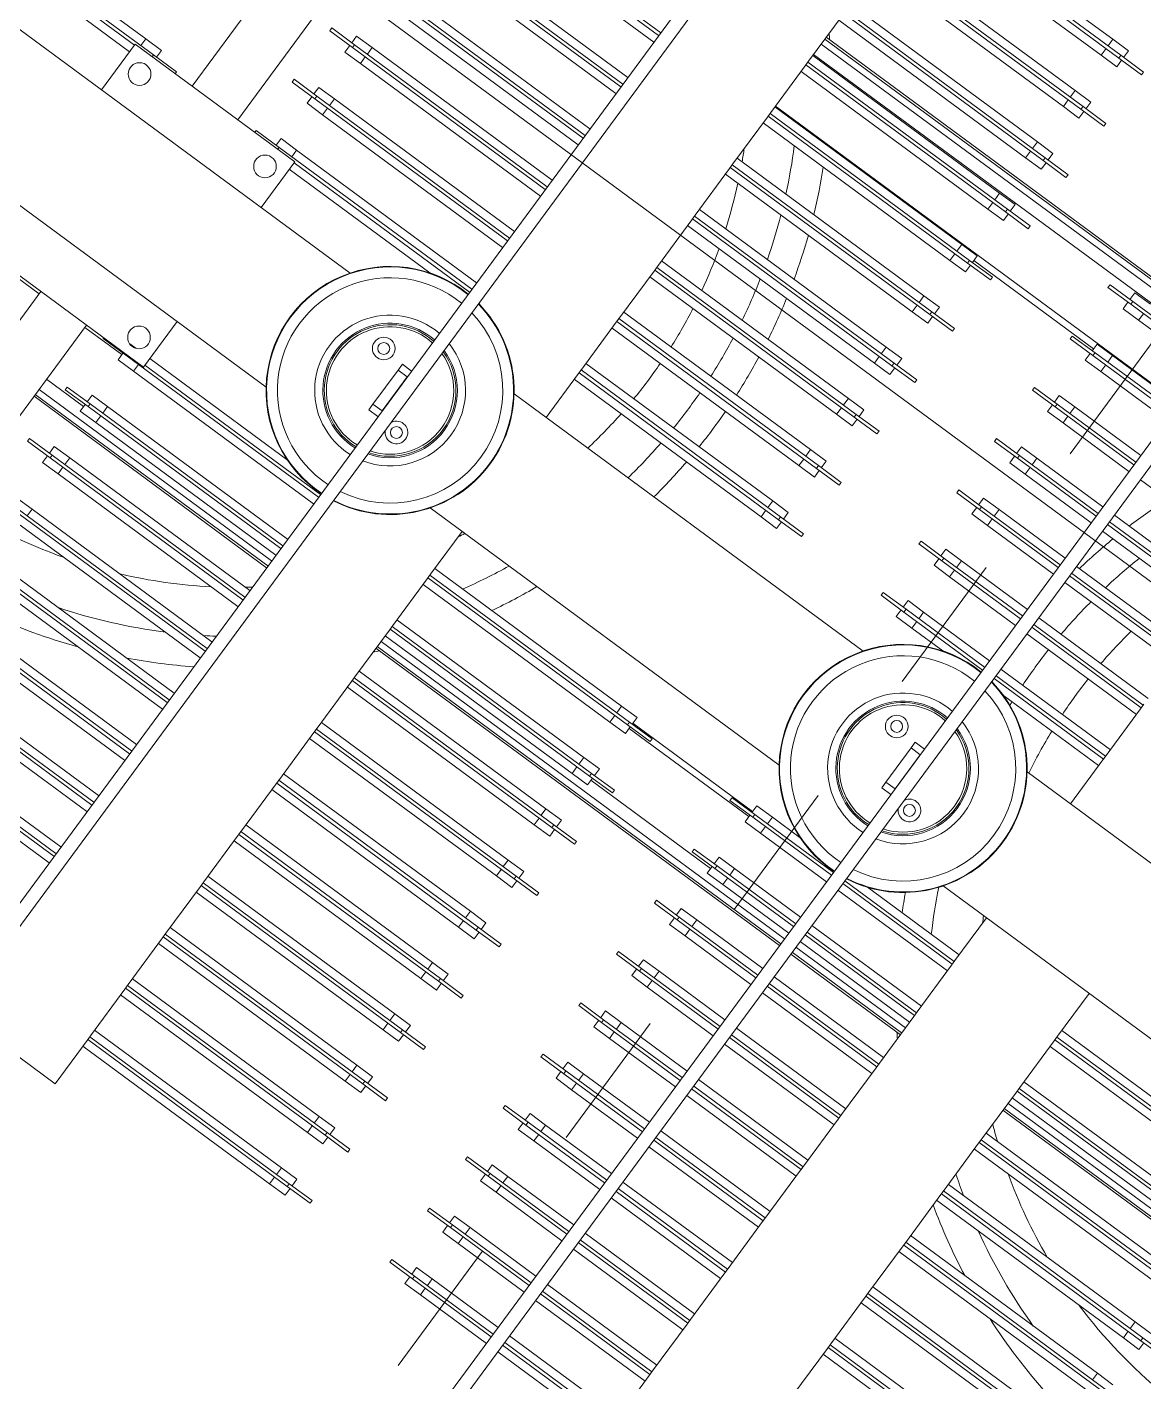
# Model space of a CAD drawing. Header units: metres. Extents: x 432095 to 435012, y 2470938 to 2473256.
# Drawn here: x 433752.741 to 433753.53, y 2471300.659 to 2471301.616 of the extents above; entities that cross this region are included whole.
import ezdxf

# ---------------------------------------------------------------- set-up
doc = ezdxf.new("R2010")
doc.units = ezdxf.units.M
doc.header["$MEASUREMENT"] = 0
doc.linetypes.add('MB D$0$DASHDOT', pattern=[1, 0.5, -0.25, 0, -0.25])
doc.linetypes.add('MB D$0$HIDDEN', pattern=[0.375, 0.25, -0.125])
doc.layers.add('cong trinh tram 110kv', color=7, linetype='Continuous', lineweight=5)
doc.layers.add('MB D$0$net dut du kien lam', color=8, linetype='MB D$0$HIDDEN', lineweight=20)

# ---------------------------------------------------------------- blocks, each defined once
blk = doc.blocks.new('MB D$0$MBA 63')
at = {"layer": 'MB D$0$net dut du kien lam', "color": 8, "linetype": 'MB D$0$DASHDOT', "ltscale": 0.5}
blk.add_line((106699.57, 30512.25), (98099.57, 30512.25), dxfattribs=at)
at = {"layer": 'MB D$0$net dut du kien lam', "color": 0, "linetype": 'ByBlock', "ltscale": 3}
blk.add_lwpolyline([(104138.6, 27512.25), (104138.6, 33512.25), (100638.6, 33512.25), (100638.6, 27512.25)], close=True, dxfattribs=at)
blk = doc.blocks.new('MB D$0$mba 1')
at = {"layer": 'cong trinh tram 110kv'}
for p, q in [((-18311.91, 7348.95), (-18311.91, 9508.95)), ((-18301.91, 9508.95), (-18301.91, 7348.95)), ((-17861.91, 7348.95), (-17861.91, 9508.95)), ((-17851.91, 9508.95), (-17851.91, 7348.95)), ((-18555.91, 9028.95), (-18555.91, 8218.95)), ((-18515.91, 9028.95), (-18515.91, 8218.95)), ((-18215.91, 8663.45), (-18301.91, 8663.45)), ((-18215.91, 8625.45), (-18215.91, 8663.45)), ((-18215.91, 8630.45), (-18052.07, 8630.45)), ((-18215.91, 8621.45), (-18215.91, 8625.45)), ((-18040.91, 8624.65), (-18215.91, 8624.65)), ((-18215.91, 8624.65), (-18215.91, 8622.25)), ((-18215.91, 8622.25), (-18040.91, 8622.25)), ((-18215.91, 8580.45), (-18215.91, 8621.45)), ((-18038.41, 8630.45), (-18052.07, 8630.45)), ((-18052.07, 8630.45), (-18052.07, 8624.65)), ((-18052.07, 8616.45), (-18052.07, 8622.25)), ((-18040.91, 8624.65), (-18020.91, 8624.65)), ((-18040.91, 8624.65), (-18040.91, 8622.25)), ((-18020.91, 8622.25), (-18040.91, 8622.25)), ((-18038.41, 8630.45), (-18038.41, 8624.65)), ((-18038.41, 8616.45), (-18038.41, 8622.25)), ((-18020.91, 8622.25), (-18020.91, 8624.65)), ((-17950.91, 8624.65), (-17930.91, 8624.65)), ((-17950.91, 8624.65), (-17950.91, 8622.25)), ((-17930.91, 8622.25), (-17950.91, 8622.25)), ((-17919.75, 8630.45), (-17933.41, 8630.45)), ((-17933.41, 8630.45), (-17933.41, 8624.65)), ((-17933.41, 8616.45), (-17933.41, 8622.25)), ((-17930.91, 8622.25), (-17930.91, 8624.65)), ((-17861.91, 8624.65), (-17930.91, 8624.65)), ((-17930.91, 8622.25), (-17861.91, 8622.25)), ((-17919.75, 8630.45), (-17861.91, 8630.45)), ((-17919.75, 8630.45), (-17919.75, 8624.65)), ((-17919.75, 8616.45), (-17919.75, 8622.25)), ((-17851.91, 8630.45), (-17755.91, 8630.45)), ((-17755.91, 8624.65), (-17851.91, 8624.65)), ((-17851.91, 8622.25), (-17755.91, 8622.25)), ((-17755.91, 8580.45), (-17755.91, 8621.45)), ((-18052.07, 8616.45), (-18215.91, 8616.45)), ((-18052.07, 8616.45), (-18038.41, 8616.45)), ((-17933.41, 8616.45), (-17919.75, 8616.45)), ((-17861.91, 8616.45), (-17919.75, 8616.45)), ((-17755.91, 8616.45), (-17851.91, 8616.45)), ((-18215.91, 8585.45), (-18052.07, 8585.45)), ((-18038.41, 8585.45), (-18052.07, 8585.45)), ((-18052.07, 8585.45), (-18052.07, 8579.65)), ((-18038.41, 8585.45), (-18038.41, 8579.65)), ((-17919.75, 8585.45), (-17933.41, 8585.45)), ((-17933.41, 8585.45), (-17933.41, 8579.65)), ((-17919.75, 8585.45), (-17861.91, 8585.45)), ((-17919.75, 8585.45), (-17919.75, 8579.65)), ((-17851.91, 8585.45), (-17755.91, 8585.45)), ((-18215.91, 8576.45), (-18215.91, 8580.45)), ((-18040.91, 8579.65), (-18215.91, 8579.65)), ((-18215.91, 8579.65), (-18215.91, 8577.25)), ((-18215.91, 8577.25), (-18040.91, 8577.25)), ((-18215.91, 8535.45), (-18215.91, 8576.45)), ((-18052.07, 8571.45), (-18052.07, 8577.25)), ((-18040.91, 8579.65), (-18020.91, 8579.65)), ((-18040.91, 8579.65), (-18040.91, 8577.25)), ((-18020.91, 8577.25), (-18040.91, 8577.25)), ((-18038.41, 8571.45), (-18038.41, 8577.25)), ((-18020.91, 8577.25), (-18020.91, 8579.65)), ((-17950.91, 8579.65), (-17930.91, 8579.65)), ((-17950.91, 8579.65), (-17950.91, 8577.25)), ((-17930.91, 8577.25), (-17950.91, 8577.25)), ((-17933.41, 8571.45), (-17933.41, 8577.25)), ((-17930.91, 8577.25), (-17930.91, 8579.65)), ((-17861.91, 8579.65), (-17930.91, 8579.65)), ((-17930.91, 8577.25), (-17861.91, 8577.25)), ((-17919.75, 8571.45), (-17919.75, 8577.25)), ((-17755.91, 8579.65), (-17851.91, 8579.65)), ((-17851.91, 8577.25), (-17755.91, 8577.25)), ((-17755.91, 8580.45), (-17755.91, 8576.45)), ((-17755.91, 8577.25), (-17755.91, 8579.65)), ((-17755.91, 8535.45), (-17755.91, 8576.45)), ((-18052.07, 8571.45), (-18215.91, 8571.45)), ((-18052.07, 8571.45), (-18038.41, 8571.45)), ((-17933.41, 8571.45), (-17919.75, 8571.45)), ((-17861.91, 8571.45), (-17919.75, 8571.45)), ((-17755.91, 8571.45), (-17851.91, 8571.45)), ((-18469.75, 8540.45), (-18311.91, 8540.45)), ((-18215.91, 8540.45), (-18052.07, 8540.45)), ((-18215.91, 8531.45), (-18215.91, 8535.45)), ((-18038.41, 8540.45), (-18052.07, 8540.45)), ((-18052.07, 8540.45), (-18052.07, 8534.65)), ((-18038.41, 8540.45), (-18038.41, 8534.65)), ((-17919.75, 8540.45), (-17933.41, 8540.45)), ((-17933.41, 8540.45), (-17933.41, 8534.65)), ((-17919.75, 8540.45), (-17861.91, 8540.45)), ((-17919.75, 8540.45), (-17919.75, 8534.65)), ((-17851.91, 8540.45), (-17755.91, 8540.45)), ((-17755.91, 8535.45), (-17755.91, 8531.45)), ((-18311.91, 8534.65), (-18480.91, 8534.65)), ((-18480.91, 8532.25), (-18311.91, 8532.25)), ((-18311.91, 8526.45), (-18469.75, 8526.45)), ((-18040.91, 8534.65), (-18215.91, 8534.65)), ((-18215.91, 8534.65), (-18215.91, 8532.25)), ((-18215.91, 8532.25), (-18040.91, 8532.25)), ((-18215.91, 8490.45), (-18215.91, 8531.45)), ((-18052.07, 8526.45), (-18215.91, 8526.45)), ((-18052.07, 8526.45), (-18052.07, 8532.25)), ((-18052.07, 8526.45), (-18038.41, 8526.45)), ((-18040.91, 8534.65), (-18020.91, 8534.65)), ((-18040.91, 8534.65), (-18040.91, 8532.25)), ((-18020.91, 8532.25), (-18040.91, 8532.25)), ((-18038.41, 8526.45), (-18038.41, 8532.25)), ((-18020.91, 8532.25), (-18020.91, 8534.65)), ((-17950.91, 8534.65), (-17930.91, 8534.65)), ((-17950.91, 8534.65), (-17950.91, 8532.25)), ((-17930.91, 8532.25), (-17950.91, 8532.25)), ((-17933.41, 8526.45), (-17933.41, 8532.25)), ((-17933.41, 8526.45), (-17919.75, 8526.45)), ((-17930.91, 8532.25), (-17930.91, 8534.65)), ((-17861.91, 8534.65), (-17930.91, 8534.65)), ((-17930.91, 8532.25), (-17861.91, 8532.25)), ((-17919.75, 8526.45), (-17919.75, 8532.25)), ((-17861.91, 8526.45), (-17919.75, 8526.45)), ((-17755.91, 8534.65), (-17851.91, 8534.65)), ((-17851.91, 8532.25), (-17755.91, 8532.25)), ((-17755.91, 8526.45), (-17851.91, 8526.45)), ((-17755.91, 8532.25), (-17755.91, 8534.65)), ((-17755.91, 8490.45), (-17755.91, 8531.45)), ((-17665.91, 8490.45), (-17665.91, 8531.45)), ((-18311.91, 8489.65), (-18480.91, 8489.65)), ((-18480.91, 8487.25), (-18311.91, 8487.25)), ((-18469.75, 8495.45), (-18311.91, 8495.45)), ((-18215.91, 8495.45), (-18052.07, 8495.45)), ((-18215.91, 8486.45), (-18215.91, 8490.45)), ((-18040.91, 8489.65), (-18215.91, 8489.65)), ((-18215.91, 8489.65), (-18215.91, 8487.25)), ((-18215.91, 8487.25), (-18040.91, 8487.25)), ((-18038.41, 8495.45), (-18052.07, 8495.45)), ((-18052.07, 8495.45), (-18052.07, 8489.65)), ((-18052.07, 8481.45), (-18052.07, 8487.25)), ((-18040.91, 8489.65), (-18020.91, 8489.65)), ((-18040.91, 8489.65), (-18040.91, 8487.25)), ((-18020.91, 8487.25), (-18040.91, 8487.25)), ((-18038.41, 8495.45), (-18038.41, 8489.65)), ((-18038.41, 8481.45), (-18038.41, 8487.25)), ((-18020.91, 8487.25), (-18020.91, 8489.65)), ((-17950.91, 8489.65), (-17930.91, 8489.65)), ((-17950.91, 8489.65), (-17950.91, 8487.25)), ((-17930.91, 8487.25), (-17950.91, 8487.25)), ((-17919.75, 8495.45), (-17933.41, 8495.45)), ((-17933.41, 8495.45), (-17933.41, 8489.65)), ((-17933.41, 8481.45), (-17933.41, 8487.25)), ((-17930.91, 8487.25), (-17930.91, 8489.65)), ((-17861.91, 8489.65), (-17930.91, 8489.65)), ((-17930.91, 8487.25), (-17861.91, 8487.25)), ((-17919.75, 8495.45), (-17861.91, 8495.45)), ((-17919.75, 8495.45), (-17919.75, 8489.65)), ((-17919.75, 8481.45), (-17919.75, 8487.25)), ((-17851.91, 8495.45), (-17755.91, 8495.45)), ((-17755.91, 8489.65), (-17851.91, 8489.65)), ((-17851.91, 8487.25), (-17755.91, 8487.25)), ((-17755.91, 8490.45), (-17755.91, 8486.45)), ((-17755.91, 8487.25), (-17755.91, 8489.65)), ((-17665.91, 8495.45), (-17502.07, 8495.45)), ((-17665.91, 8486.45), (-17665.91, 8490.45)), ((-17490.91, 8489.65), (-17665.91, 8489.65)), ((-17665.91, 8489.65), (-17665.91, 8487.25)), ((-17665.91, 8487.25), (-17490.91, 8487.25)), ((-18311.91, 8481.45), (-18469.75, 8481.45)), ((-18215.91, 8445.45), (-18215.91, 8486.45)), ((-18052.07, 8481.45), (-18215.91, 8481.45)), ((-18052.07, 8481.45), (-18038.41, 8481.45)), ((-17933.41, 8481.45), (-17919.75, 8481.45)), ((-17861.91, 8481.45), (-17919.75, 8481.45)), ((-17755.91, 8481.45), (-17851.91, 8481.45)), ((-17755.91, 8445.45), (-17755.91, 8486.45)), ((-17665.91, 8445.45), (-17665.91, 8486.45)), ((-17502.07, 8481.45), (-17665.91, 8481.45)), ((-18469.75, 8450.45), (-18311.91, 8450.45)), ((-18215.91, 8450.45), (-18052.07, 8450.45)), ((-18038.41, 8450.45), (-18052.07, 8450.45)), ((-18052.07, 8450.45), (-18052.07, 8444.65)), ((-18038.41, 8450.45), (-18038.41, 8444.65)), ((-17919.75, 8450.45), (-17933.41, 8450.45)), ((-17933.41, 8450.45), (-17933.41, 8444.65)), ((-17919.75, 8450.45), (-17861.91, 8450.45)), ((-17919.75, 8450.45), (-17919.75, 8444.65)), ((-17851.91, 8450.45), (-17755.91, 8450.45)), ((-17665.91, 8450.45), (-17502.07, 8450.45)), ((-18311.91, 8444.65), (-18480.91, 8444.65)), ((-18480.91, 8442.25), (-18311.91, 8442.25)), ((-18215.91, 8441.45), (-18215.91, 8445.45)), ((-18040.91, 8444.65), (-18215.91, 8444.65)), ((-18215.91, 8444.65), (-18215.91, 8442.25)), ((-18215.91, 8442.25), (-18040.91, 8442.25)), ((-18215.91, 8400.45), (-18215.91, 8441.45)), ((-18052.07, 8436.45), (-18052.07, 8442.25)), ((-18040.91, 8444.65), (-18020.91, 8444.65)), ((-18040.91, 8444.65), (-18040.91, 8442.25)), ((-18020.91, 8442.25), (-18040.91, 8442.25)), ((-18038.41, 8436.45), (-18038.41, 8442.25)), ((-18020.91, 8442.25), (-18020.91, 8444.65)), ((-17950.91, 8444.65), (-17930.91, 8444.65)), ((-17950.91, 8444.65), (-17950.91, 8442.25)), ((-17930.91, 8442.25), (-17950.91, 8442.25)), ((-17933.41, 8436.45), (-17933.41, 8442.25)), ((-17930.91, 8442.25), (-17930.91, 8444.65)), ((-17861.91, 8444.65), (-17930.91, 8444.65)), ((-17930.91, 8442.25), (-17861.91, 8442.25)), ((-17919.75, 8436.45), (-17919.75, 8442.25)), ((-17755.91, 8444.65), (-17851.91, 8444.65)), ((-17851.91, 8442.25), (-17755.91, 8442.25)), ((-17755.91, 8445.45), (-17755.91, 8441.45)), ((-17755.91, 8442.25), (-17755.91, 8444.65)), ((-17755.91, 8400.45), (-17755.91, 8441.45)), ((-17665.91, 8441.45), (-17665.91, 8445.45)), ((-17490.91, 8444.65), (-17665.91, 8444.65)), ((-17665.91, 8444.65), (-17665.91, 8442.25)), ((-17665.91, 8442.25), (-17490.91, 8442.25)), ((-17665.91, 8400.45), (-17665.91, 8441.45)), ((-18311.91, 8436.45), (-18469.75, 8436.45)), ((-18052.07, 8436.45), (-18215.91, 8436.45)), ((-18052.07, 8436.45), (-18038.41, 8436.45)), ((-17933.41, 8436.45), (-17919.75, 8436.45)), ((-17861.91, 8436.45), (-17919.75, 8436.45)), ((-17755.91, 8436.45), (-17851.91, 8436.45)), ((-17502.07, 8436.45), (-17665.91, 8436.45)), ((-18469.75, 8405.45), (-18311.91, 8405.45)), ((-18215.91, 8405.45), (-18052.07, 8405.45)), ((-18038.41, 8405.45), (-18052.07, 8405.45)), ((-18052.07, 8405.45), (-18052.07, 8399.65)), ((-18038.41, 8405.45), (-18038.41, 8399.65)), ((-17919.75, 8405.45), (-17933.41, 8405.45)), ((-17933.41, 8405.45), (-17933.41, 8399.65)), ((-17919.75, 8405.45), (-17861.91, 8405.45)), ((-17919.75, 8405.45), (-17919.75, 8399.65)), ((-17851.91, 8405.45), (-17755.91, 8405.45)), ((-17665.91, 8405.45), (-17502.07, 8405.45)), ((-18311.91, 8399.65), (-18480.91, 8399.65)), ((-18480.91, 8397.25), (-18311.91, 8397.25)), ((-18215.91, 8396.45), (-18215.91, 8400.45)), ((-18040.91, 8399.65), (-18215.91, 8399.65)), ((-18215.91, 8399.65), (-18215.91, 8397.25)), ((-18215.91, 8397.25), (-18040.91, 8397.25)), ((-18215.91, 8355.45), (-18215.91, 8396.45)), ((-18052.07, 8391.45), (-18052.07, 8397.25)), ((-18040.91, 8399.65), (-18020.91, 8399.65)), ((-18040.91, 8399.65), (-18040.91, 8397.25)), ((-18020.91, 8397.25), (-18040.91, 8397.25)), ((-18038.41, 8391.45), (-18038.41, 8397.25)), ((-18020.91, 8397.25), (-18020.91, 8399.65)), ((-17950.91, 8399.65), (-17930.91, 8399.65)), ((-17950.91, 8399.65), (-17950.91, 8397.25)), ((-17930.91, 8397.25), (-17950.91, 8397.25)), ((-17933.41, 8391.45), (-17933.41, 8397.25)), ((-17930.91, 8397.25), (-17930.91, 8399.65)), ((-17861.91, 8399.65), (-17930.91, 8399.65)), ((-17930.91, 8397.25), (-17861.91, 8397.25)), ((-17919.75, 8391.45), (-17919.75, 8397.25)), ((-17755.91, 8399.65), (-17851.91, 8399.65)), ((-17851.91, 8397.25), (-17755.91, 8397.25)), ((-17755.91, 8400.45), (-17755.91, 8396.45)), ((-17755.91, 8397.25), (-17755.91, 8399.65)), ((-17755.91, 8355.45), (-17755.91, 8396.45)), ((-17665.91, 8396.45), (-17665.91, 8400.45)), ((-17490.91, 8399.65), (-17665.91, 8399.65)), ((-17665.91, 8399.65), (-17665.91, 8397.25)), ((-17665.91, 8397.25), (-17490.91, 8397.25)), ((-17665.91, 8355.45), (-17665.91, 8396.45)), ((-17502.07, 8391.45), (-17502.07, 8397.25)), ((-18311.91, 8391.45), (-18469.75, 8391.45)), ((-18052.07, 8391.45), (-18215.91, 8391.45)), ((-18052.07, 8391.45), (-18038.41, 8391.45)), ((-17933.41, 8391.45), (-17919.75, 8391.45)), ((-17861.91, 8391.45), (-17919.75, 8391.45)), ((-17755.91, 8391.45), (-17851.91, 8391.45)), ((-17502.07, 8391.45), (-17665.91, 8391.45)), ((-17502.07, 8391.45), (-17488.41, 8391.45)), ((-18311.91, 8354.65), (-18480.91, 8354.65)), ((-18469.75, 8360.45), (-18311.91, 8360.45)), ((-18215.91, 8360.45), (-18052.07, 8360.45)), ((-18215.91, 8351.45), (-18215.91, 8355.45)), ((-18040.91, 8354.65), (-18215.91, 8354.65)), ((-18215.91, 8354.65), (-18215.91, 8352.25)), ((-18038.41, 8360.45), (-18052.07, 8360.45)), ((-18052.07, 8360.45), (-18052.07, 8354.65)), ((-18040.91, 8354.65), (-18020.91, 8354.65)), ((-18040.91, 8354.65), (-18040.91, 8352.25)), ((-18038.41, 8360.45), (-18038.41, 8354.65)), ((-18020.91, 8352.25), (-18020.91, 8354.65)), ((-17950.91, 8354.65), (-17930.91, 8354.65)), ((-17950.91, 8354.65), (-17950.91, 8352.25)), ((-17919.75, 8360.45), (-17933.41, 8360.45)), ((-17933.41, 8360.45), (-17933.41, 8354.65)), ((-17930.91, 8352.25), (-17930.91, 8354.65)), ((-17861.91, 8354.65), (-17930.91, 8354.65)), ((-17919.75, 8360.45), (-17861.91, 8360.45)), ((-17919.75, 8360.45), (-17919.75, 8354.65)), ((-17851.91, 8360.45), (-17755.91, 8360.45)), ((-17755.91, 8354.65), (-17851.91, 8354.65)), ((-17755.91, 8355.45), (-17755.91, 8351.45)), ((-17755.91, 8352.25), (-17755.91, 8354.65)), ((-17665.91, 8360.45), (-17502.07, 8360.45)), ((-17665.91, 8351.45), (-17665.91, 8355.45)), ((-17490.91, 8354.65), (-17665.91, 8354.65)), ((-17665.91, 8354.65), (-17665.91, 8352.25)), ((-17488.41, 8360.45), (-17502.07, 8360.45)), ((-17502.07, 8360.45), (-17502.07, 8354.65)), ((-17490.91, 8354.65), (-17470.91, 8354.65)), ((-17490.91, 8354.65), (-17490.91, 8352.25)), ((-17488.41, 8360.45), (-17488.41, 8354.65)), ((-18483.41, 8346.45), (-18469.75, 8346.45)), ((-18480.91, 8352.25), (-18311.91, 8352.25)), ((-18469.75, 8346.45), (-18469.75, 8352.25)), ((-18311.91, 8346.45), (-18469.75, 8346.45)), ((-18215.91, 8352.25), (-18040.91, 8352.25)), ((-18215.91, 8310.45), (-18215.91, 8351.45)), ((-18052.07, 8346.45), (-18215.91, 8346.45)), ((-18052.07, 8346.45), (-18052.07, 8352.25)), ((-18052.07, 8346.45), (-18038.41, 8346.45)), ((-18020.91, 8352.25), (-18040.91, 8352.25)), ((-18038.41, 8346.45), (-18038.41, 8352.25)), ((-17930.91, 8352.25), (-17950.91, 8352.25)), ((-17933.41, 8346.45), (-17933.41, 8352.25)), ((-17933.41, 8346.45), (-17919.75, 8346.45)), ((-17930.91, 8352.25), (-17861.91, 8352.25)), ((-17919.75, 8346.45), (-17919.75, 8352.25)), ((-17861.91, 8346.45), (-17919.75, 8346.45)), ((-17851.91, 8352.25), (-17755.91, 8352.25)), ((-17755.91, 8346.45), (-17851.91, 8346.45)), ((-17755.91, 8310.45), (-17755.91, 8351.45)), ((-17665.91, 8352.25), (-17490.91, 8352.25)), ((-17665.91, 8310.45), (-17665.91, 8351.45)), ((-17502.07, 8346.45), (-17665.91, 8346.45)), ((-17502.07, 8346.45), (-17502.07, 8352.25)), ((-17502.07, 8346.45), (-17488.41, 8346.45)), ((-17470.91, 8352.25), (-17490.91, 8352.25)), ((-18469.75, 8315.45), (-18483.41, 8315.45)), ((-18483.41, 8315.45), (-18483.41, 8309.65)), ((-18469.75, 8315.45), (-18311.91, 8315.45)), ((-18469.75, 8315.45), (-18469.75, 8309.65)), ((-18215.91, 8315.45), (-18052.07, 8315.45)), ((-18038.41, 8315.45), (-18052.07, 8315.45)), ((-18052.07, 8315.45), (-18052.07, 8309.65)), ((-18038.41, 8315.45), (-18038.41, 8309.65)), ((-17919.75, 8315.45), (-17933.41, 8315.45)), ((-17933.41, 8315.45), (-17933.41, 8309.65)), ((-17919.75, 8315.45), (-17861.91, 8315.45)), ((-17919.75, 8315.45), (-17919.75, 8309.65)), ((-17851.91, 8315.45), (-17755.91, 8315.45)), ((-17665.91, 8315.45), (-17502.07, 8315.45)), ((-18500.91, 8309.65), (-18480.91, 8309.65)), ((-18500.91, 8309.65), (-18500.91, 8307.25)), ((-18480.91, 8307.25), (-18500.91, 8307.25)), ((-18483.41, 8301.45), (-18483.41, 8307.25)), ((-18480.91, 8307.25), (-18480.91, 8309.65)), ((-18311.91, 8309.65), (-18480.91, 8309.65)), ((-18480.91, 8307.25), (-18311.91, 8307.25)), ((-18469.75, 8301.45), (-18469.75, 8307.25)), ((-18215.91, 8306.45), (-18215.91, 8310.45)), ((-18040.91, 8309.65), (-18215.91, 8309.65)), ((-18215.91, 8309.65), (-18215.91, 8307.25)), ((-18215.91, 8307.25), (-18040.91, 8307.25)), ((-18215.91, 8265.45), (-18215.91, 8306.45)), ((-18052.07, 8301.45), (-18052.07, 8307.25)), ((-18040.91, 8309.65), (-18020.91, 8309.65)), ((-18040.91, 8309.65), (-18040.91, 8307.25)), ((-18020.91, 8307.25), (-18040.91, 8307.25)), ((-18038.41, 8301.45), (-18038.41, 8307.25)), ((-18020.91, 8307.25), (-18020.91, 8309.65)), ((-17950.91, 8309.65), (-17930.91, 8309.65)), ((-17950.91, 8309.65), (-17950.91, 8307.25)), ((-17930.91, 8307.25), (-17950.91, 8307.25)), ((-17933.41, 8301.45), (-17933.41, 8307.25)), ((-17930.91, 8307.25), (-17930.91, 8309.65)), ((-17861.91, 8309.65), (-17930.91, 8309.65)), ((-17930.91, 8307.25), (-17861.91, 8307.25)), ((-17919.75, 8301.45), (-17919.75, 8307.25)), ((-17755.91, 8309.65), (-17851.91, 8309.65)), ((-17851.91, 8307.25), (-17755.91, 8307.25)), ((-17755.91, 8310.45), (-17755.91, 8306.45)), ((-17755.91, 8307.25), (-17755.91, 8309.65)), ((-17755.91, 8265.45), (-17755.91, 8306.45)), ((-17665.91, 8306.45), (-17665.91, 8310.45)), ((-17490.91, 8309.65), (-17665.91, 8309.65)), ((-17665.91, 8309.65), (-17665.91, 8307.25)), ((-17665.91, 8307.25), (-17490.91, 8307.25)), ((-17665.91, 8265.45), (-17665.91, 8306.45)), ((-18483.41, 8301.45), (-18469.75, 8301.45)), ((-18311.91, 8301.45), (-18469.75, 8301.45)), ((-18052.07, 8301.45), (-18215.91, 8301.45)), ((-18052.07, 8301.45), (-18038.41, 8301.45)), ((-17933.41, 8301.45), (-17919.75, 8301.45)), ((-17861.91, 8301.45), (-17919.75, 8301.45)), ((-17755.91, 8301.45), (-17851.91, 8301.45)), ((-17502.07, 8301.45), (-17665.91, 8301.45)), ((-18311.91, 8281.45), (-18515.91, 8281.45)), ((-18311.91, 8279.95), (-18515.91, 8279.95)), ((-17861.91, 8281.45), (-18215.91, 8281.45)), ((-17861.91, 8279.95), (-18215.91, 8279.95)), ((-17755.91, 8281.45), (-17851.91, 8281.45)), ((-17755.91, 8279.95), (-17851.91, 8279.95)), ((-17455.91, 8281.45), (-17665.91, 8281.45)), ((-17455.91, 8279.95), (-17665.91, 8279.95)), ((-18311.91, 8275.45), (-18515.91, 8275.45)), ((-18469.75, 8270.45), (-18483.41, 8270.45)), ((-18483.41, 8270.45), (-18483.41, 8264.65)), ((-18469.75, 8270.45), (-18311.91, 8270.45)), ((-18469.75, 8270.45), (-18469.75, 8264.65)), ((-17861.91, 8275.45), (-18215.91, 8275.45)), ((-18215.91, 8270.45), (-18052.07, 8270.45)), ((-18038.41, 8270.45), (-18052.07, 8270.45)), ((-18052.07, 8270.45), (-18052.07, 8264.65)), ((-18038.41, 8270.45), (-18038.41, 8264.65)), ((-17919.75, 8270.45), (-17933.41, 8270.45)), ((-17933.41, 8270.45), (-17933.41, 8264.65)), ((-17919.75, 8270.45), (-17861.91, 8270.45)), ((-17919.75, 8270.45), (-17919.75, 8264.65)), ((-17755.91, 8275.45), (-17851.91, 8275.45)), ((-17851.91, 8270.45), (-17755.91, 8270.45)), ((-17455.91, 8275.45), (-17665.91, 8275.45)), ((-17665.91, 8270.45), (-17502.07, 8270.45)), ((-18483.41, 8266.45), (-18515.91, 8266.45)), ((-18500.91, 8264.65), (-18480.91, 8264.65)), ((-18500.91, 8264.65), (-18500.91, 8262.25)), ((-18480.91, 8262.25), (-18500.91, 8262.25)), ((-18483.41, 8256.45), (-18483.41, 8262.25)), ((-18480.91, 8262.25), (-18480.91, 8264.65)), ((-18311.91, 8264.65), (-18480.91, 8264.65)), ((-18480.91, 8262.25), (-18311.91, 8262.25)), ((-18469.75, 8256.45), (-18469.75, 8262.25)), ((-18215.91, 8261.45), (-18215.91, 8265.45)), ((-18040.91, 8264.65), (-18215.91, 8264.65)), ((-18215.91, 8264.65), (-18215.91, 8262.25)), ((-18215.91, 8262.25), (-18040.91, 8262.25)), ((-18215.91, 8220.45), (-18215.91, 8261.45)), ((-18052.07, 8256.45), (-18052.07, 8262.25)), ((-18040.91, 8264.65), (-18020.91, 8264.65)), ((-18040.91, 8264.65), (-18040.91, 8262.25)), ((-18020.91, 8262.25), (-18040.91, 8262.25)), ((-17933.41, 8266.45), (-18038.41, 8266.45)), ((-18038.41, 8256.45), (-18038.41, 8262.25)), ((-18020.91, 8262.25), (-18020.91, 8264.65)), ((-17950.91, 8264.65), (-17930.91, 8264.65)), ((-17950.91, 8264.65), (-17950.91, 8262.25)), ((-17930.91, 8262.25), (-17950.91, 8262.25)), ((-17933.41, 8256.45), (-17933.41, 8262.25)), ((-17930.91, 8262.25), (-17930.91, 8264.65)), ((-17861.91, 8264.65), (-17930.91, 8264.65)), ((-17930.91, 8262.25), (-17861.91, 8262.25)), ((-17919.75, 8256.45), (-17919.75, 8262.25)), ((-17755.91, 8264.65), (-17851.91, 8264.65)), ((-17851.91, 8262.25), (-17755.91, 8262.25)), ((-17755.91, 8265.45), (-17755.91, 8261.45)), ((-17755.91, 8262.25), (-17755.91, 8264.65)), ((-17755.91, 8220.45), (-17755.91, 8261.45)), ((-17665.91, 8261.45), (-17665.91, 8265.45)), ((-17490.91, 8264.65), (-17665.91, 8264.65)), ((-17665.91, 8264.65), (-17665.91, 8262.25)), ((-17665.91, 8262.25), (-17490.91, 8262.25)), ((-17665.91, 8220.45), (-17665.91, 8261.45)), ((-18483.41, 8256.45), (-18469.75, 8256.45)), ((-18311.91, 8256.45), (-18469.75, 8256.45)), ((-18052.07, 8256.45), (-18215.91, 8256.45)), ((-18052.07, 8256.45), (-18038.41, 8256.45)), ((-17933.41, 8256.45), (-17919.75, 8256.45)), ((-17861.91, 8256.45), (-17919.75, 8256.45)), ((-17755.91, 8256.45), (-17851.91, 8256.45)), ((-17502.07, 8256.45), (-17665.91, 8256.45)), ((-18555.91, 8220.95), (-18588.41, 8220.95)), ((-18483.41, 8220.95), (-18515.91, 8220.95)), ((-18500.91, 8219.65), (-18480.91, 8219.65)), ((-18500.91, 8219.65), (-18500.91, 8218.95)), ((-18469.75, 8225.45), (-18483.41, 8225.45)), ((-18483.41, 8225.45), (-18483.41, 8219.65)), ((-18480.91, 8218.95), (-18480.91, 8219.65)), ((-18311.91, 8219.65), (-18480.91, 8219.65)), ((-18469.75, 8225.45), (-18311.91, 8225.45)), ((-18469.75, 8225.45), (-18469.75, 8219.65)), ((-18215.91, 8225.45), (-18052.07, 8225.45)), ((-18215.91, 8216.45), (-18215.91, 8220.45)), ((-18040.91, 8219.65), (-18215.91, 8219.65)), ((-18215.91, 8219.65), (-18215.91, 8217.25)), ((-18038.41, 8225.45), (-18052.07, 8225.45)), ((-18052.07, 8225.45), (-18052.07, 8219.65)), ((-18040.91, 8219.65), (-18020.91, 8219.65)), ((-18040.91, 8219.65), (-18040.91, 8217.25)), ((-18038.41, 8225.45), (-18038.41, 8219.65)), ((-17933.41, 8220.95), (-18038.41, 8220.95)), ((-18020.91, 8217.25), (-18020.91, 8219.65)), ((-17950.91, 8219.65), (-17930.91, 8219.65)), ((-17950.91, 8219.65), (-17950.91, 8217.25)), ((-17919.75, 8225.45), (-17933.41, 8225.45)), ((-17933.41, 8225.45), (-17933.41, 8219.65)), ((-17930.91, 8217.25), (-17930.91, 8219.65)), ((-17861.91, 8219.65), (-17930.91, 8219.65)), ((-17919.75, 8225.45), (-17861.91, 8225.45)), ((-17919.75, 8225.45), (-17919.75, 8219.65)), ((-17851.91, 8225.45), (-17755.91, 8225.45)), ((-17755.91, 8219.65), (-17851.91, 8219.65)), ((-17755.91, 8220.45), (-17755.91, 8216.45)), ((-17755.91, 8217.25), (-17755.91, 8219.65)), ((-17665.91, 8225.45), (-17502.07, 8225.45)), ((-17665.91, 8216.45), (-17665.91, 8220.45)), ((-17490.91, 8219.65), (-17665.91, 8219.65)), ((-17665.91, 8219.65), (-17665.91, 8217.25)), ((-18465.91, 8218.95), (-18605.91, 8218.95)), ((-18483.41, 8211.45), (-18483.41, 8211.55)), ((-18483.41, 8211.45), (-18478.12, 8211.45)), ((-18465.91, 8178.95), (-18465.91, 8218.95)), ((-18465.91, 8217.25), (-18311.91, 8217.25)), ((-18345.44, 8211.45), (-18465.91, 8211.45)), ((-18215.91, 8217.25), (-18040.91, 8217.25)), ((-18215.91, 8178.95), (-18215.91, 8216.45)), ((-18052.07, 8211.45), (-18215.91, 8211.45)), ((-18052.07, 8211.45), (-18052.07, 8217.25)), ((-18052.07, 8211.45), (-18038.41, 8211.45)), ((-18020.91, 8217.25), (-18040.91, 8217.25)), ((-18038.41, 8211.45), (-18038.41, 8217.25)), ((-17933.41, 8216.45), (-18038.41, 8216.45)), ((-17930.91, 8217.25), (-17950.91, 8217.25)), ((-17933.41, 8211.45), (-17933.41, 8217.25)), ((-17933.41, 8211.45), (-17919.75, 8211.45)), ((-17930.91, 8217.25), (-17861.91, 8217.25)), ((-17919.75, 8211.45), (-17919.75, 8217.25)), ((-17895.44, 8211.45), (-17919.75, 8211.45)), ((-17851.91, 8217.25), (-17755.91, 8217.25)), ((-17755.91, 8211.45), (-17836.38, 8211.45)), ((-17755.91, 8178.95), (-17755.91, 8216.45)), ((-17665.91, 8217.25), (-17505.91, 8217.25)), ((-17665.91, 8178.95), (-17665.91, 8216.45)), ((-17505.91, 8211.45), (-17665.91, 8211.45)), ((-18693.95, 8178.95), (-18387.87, 8178.95)), ((-18243.95, 8178.95), (-17937.87, 8178.95)), ((-17793.95, 8178.95), (-17237.87, 8178.95)), ((-18311.91, 8148.95), (-18319.91, 8148.95)), ((-18319.91, 8148.95), (-18319.91, 8143.95)), ((-18319.91, 8143.95), (-18311.91, 8143.95)), ((-18319.91, 8113.95), (-18319.91, 8143.95)), ((-18311.91, 8143.95), (-18311.91, 8113.95)), ((-17861.91, 8148.95), (-17869.91, 8148.95)), ((-17869.91, 8148.95), (-17869.91, 8143.95)), ((-17869.91, 8143.95), (-17861.91, 8143.95)), ((-17869.91, 8113.95), (-17869.91, 8143.95)), ((-17861.91, 8143.95), (-17861.91, 8113.95)), ((-18311.91, 8113.95), (-18319.91, 8113.95)), ((-18319.91, 8113.95), (-18319.91, 8108.95)), ((-18319.91, 8108.95), (-18311.91, 8108.95)), ((-17861.91, 8113.95), (-17869.91, 8113.95)), ((-17869.91, 8113.95), (-17869.91, 8108.95)), ((-17869.91, 8108.95), (-17861.91, 8108.95)), ((-18693.95, 8078.95), (-18387.87, 8078.95)), ((-18605.91, 8078.95), (-18605.91, 8038.95)), ((-18465.91, 8038.95), (-18465.91, 8078.95)), ((-18243.95, 8078.95), (-17937.87, 8078.95)), ((-18215.91, 8040.45), (-18215.91, 8078.95)), ((-17793.95, 8078.95), (-17237.87, 8078.95)), ((-17755.91, 8040.45), (-17755.91, 8078.95)), ((-18605.91, 8039.65), (-18751.91, 8039.65)), ((-18739.34, 8045.45), (-18605.91, 8045.45)), ((-18605.91, 8038.95), (-18465.91, 8038.95)), ((-18590.91, 8038.95), (-18590.91, 8037.25)), ((-18570.91, 8037.25), (-18570.91, 8038.95)), ((-18555.91, 7389.92), (-18555.91, 8038.95)), ((-18515.91, 7389.92), (-18515.91, 8038.95)), ((-18500.91, 8038.95), (-18500.91, 8037.25)), ((-18480.91, 8037.25), (-18480.91, 8038.95)), ((-18465.91, 8045.45), (-18342.48, 8045.45)), ((-18311.91, 8039.65), (-18465.91, 8039.65)), ((-18215.91, 8045.45), (-18052.07, 8045.45)), ((-18215.91, 8036.45), (-18215.91, 8040.45)), ((-18040.91, 8039.65), (-18215.91, 8039.65)), ((-18215.91, 8039.65), (-18215.91, 8037.25)), ((-18038.41, 8045.45), (-18052.07, 8045.45)), ((-18052.07, 8045.45), (-18052.07, 8039.65)), ((-18040.91, 8039.65), (-18020.91, 8039.65)), ((-18040.91, 8039.65), (-18040.91, 8037.25)), ((-18038.41, 8045.45), (-18038.41, 8039.65)), ((-18020.91, 8037.25), (-18020.91, 8039.65)), ((-17950.91, 8039.65), (-17930.91, 8039.65)), ((-17950.91, 8039.65), (-17950.91, 8037.25)), ((-17919.75, 8045.45), (-17933.41, 8045.45)), ((-17933.41, 8045.45), (-17933.41, 8039.65)), ((-17930.91, 8037.25), (-17930.91, 8039.65)), ((-17861.91, 8039.65), (-17930.91, 8039.65)), ((-17919.75, 8045.45), (-17892.48, 8045.45)), ((-17919.75, 8045.45), (-17919.75, 8039.65)), ((-17755.91, 8039.65), (-17851.91, 8039.65)), ((-17839.34, 8045.45), (-17755.91, 8045.45)), ((-17755.91, 8040.45), (-17755.91, 8036.45)), ((-17755.91, 8037.25), (-17755.91, 8039.65)), ((-18751.91, 8037.25), (-18590.91, 8037.25)), ((-18602.07, 8031.45), (-18751.91, 8031.45)), ((-18602.07, 8031.45), (-18602.07, 8037.25)), ((-18602.07, 8031.45), (-18588.41, 8031.45)), ((-18570.91, 8037.25), (-18590.91, 8037.25)), ((-18588.41, 8031.45), (-18588.41, 8037.25)), ((-18480.91, 8037.25), (-18500.91, 8037.25)), ((-18483.41, 8031.45), (-18483.41, 8037.25)), ((-18483.41, 8031.45), (-18469.75, 8031.45)), ((-18480.91, 8037.25), (-18311.91, 8037.25)), ((-18469.75, 8031.45), (-18469.75, 8037.25)), ((-18311.91, 8031.45), (-18469.75, 8031.45)), ((-18215.91, 8037.25), (-18040.91, 8037.25)), ((-18215.91, 7995.45), (-18215.91, 8036.45)), ((-18052.07, 8031.45), (-18215.91, 8031.45)), ((-18052.07, 8031.45), (-18052.07, 8037.25)), ((-18052.07, 8031.45), (-18038.41, 8031.45)), ((-18020.91, 8037.25), (-18040.91, 8037.25)), ((-18038.41, 8031.45), (-18038.41, 8037.25)), ((-17930.91, 8037.25), (-17950.91, 8037.25)), ((-17933.41, 8031.45), (-17933.41, 8037.25)), ((-17933.41, 8031.45), (-17919.75, 8031.45)), ((-17930.91, 8037.25), (-17861.91, 8037.25)), ((-17919.75, 8031.45), (-17919.75, 8037.25)), ((-17861.91, 8031.45), (-17919.75, 8031.45)), ((-17851.91, 8037.25), (-17755.91, 8037.25)), ((-17755.91, 8031.45), (-17851.91, 8031.45)), ((-17755.91, 7995.45), (-17755.91, 8036.45)), ((-18469.75, 8000.45), (-18483.41, 8000.45)), ((-18483.41, 8000.45), (-18483.41, 7994.65)), ((-18469.75, 8000.45), (-18311.91, 8000.45)), ((-18469.75, 8000.45), (-18469.75, 7994.65)), ((-18215.91, 8000.45), (-18052.07, 8000.45)), ((-18038.41, 8000.45), (-18052.07, 8000.45)), ((-18052.07, 8000.45), (-18052.07, 7994.65)), ((-18038.41, 8000.45), (-18038.41, 7994.65)), ((-17919.75, 8000.45), (-17933.41, 8000.45)), ((-17933.41, 8000.45), (-17933.41, 7994.65)), ((-17919.75, 8000.45), (-17861.91, 8000.45)), ((-17919.75, 8000.45), (-17919.75, 7994.65)), ((-17851.91, 8000.45), (-17755.91, 8000.45)), ((-18500.91, 7994.65), (-18480.91, 7994.65)), ((-18500.91, 7994.65), (-18500.91, 7992.25)), ((-18480.91, 7992.25), (-18500.91, 7992.25)), ((-18483.41, 7986.45), (-18483.41, 7992.25)), ((-18480.91, 7992.25), (-18480.91, 7994.65)), ((-18311.91, 7994.65), (-18480.91, 7994.65)), ((-18480.91, 7992.25), (-18311.91, 7992.25)), ((-18469.75, 7986.45), (-18469.75, 7992.25)), ((-18215.91, 7991.45), (-18215.91, 7995.45)), ((-18040.91, 7994.65), (-18215.91, 7994.65)), ((-18215.91, 7994.65), (-18215.91, 7992.25)), ((-18215.91, 7992.25), (-18040.91, 7992.25)), ((-18215.91, 7950.45), (-18215.91, 7991.45)), ((-18052.07, 7986.45), (-18052.07, 7992.25)), ((-18040.91, 7994.65), (-18020.91, 7994.65)), ((-18040.91, 7994.65), (-18040.91, 7992.25)), ((-18020.91, 7992.25), (-18040.91, 7992.25)), ((-18038.41, 7986.45), (-18038.41, 7992.25)), ((-18020.91, 7992.25), (-18020.91, 7994.65)), ((-17950.91, 7994.65), (-17930.91, 7994.65)), ((-17950.91, 7994.65), (-17950.91, 7992.25)), ((-17930.91, 7992.25), (-17950.91, 7992.25)), ((-17933.41, 7986.45), (-17933.41, 7992.25)), ((-17930.91, 7992.25), (-17930.91, 7994.65)), ((-17861.91, 7994.65), (-17930.91, 7994.65)), ((-17930.91, 7992.25), (-17861.91, 7992.25)), ((-17919.75, 7986.45), (-17919.75, 7992.25)), ((-17755.91, 7994.65), (-17851.91, 7994.65)), ((-17851.91, 7992.25), (-17755.91, 7992.25)), ((-17755.91, 7995.45), (-17755.91, 7991.45)), ((-17755.91, 7992.25), (-17755.91, 7994.65)), ((-18483.41, 7986.45), (-18469.75, 7986.45)), ((-18311.91, 7986.45), (-18469.75, 7986.45)), ((-18052.07, 7986.45), (-18215.91, 7986.45)), ((-18052.07, 7986.45), (-18038.41, 7986.45)), ((-17933.41, 7986.45), (-17919.75, 7986.45)), ((-17861.91, 7986.45), (-17919.75, 7986.45)), ((-17755.91, 7986.45), (-17851.91, 7986.45)), ((-18469.75, 7955.45), (-18483.41, 7955.45)), ((-18483.41, 7955.45), (-18483.41, 7949.65)), ((-18469.75, 7955.45), (-18311.91, 7955.45)), ((-18469.75, 7955.45), (-18469.75, 7949.65)), ((-18215.91, 7955.45), (-18052.07, 7955.45)), ((-18038.41, 7955.45), (-18052.07, 7955.45)), ((-18052.07, 7955.45), (-18052.07, 7949.65)), ((-18038.41, 7955.45), (-18038.41, 7949.65)), ((-17919.75, 7955.45), (-17933.41, 7955.45)), ((-17933.41, 7955.45), (-17933.41, 7949.65)), ((-17919.75, 7955.45), (-17861.91, 7955.45)), ((-17919.75, 7955.45), (-17919.75, 7949.65)), ((-17851.91, 7955.45), (-17755.91, 7955.45)), ((-18500.91, 7949.65), (-18480.91, 7949.65)), ((-18500.91, 7949.65), (-18500.91, 7947.25)), ((-18480.91, 7947.25), (-18500.91, 7947.25)), ((-18483.41, 7941.45), (-18483.41, 7947.25)), ((-18480.91, 7947.25), (-18480.91, 7949.65)), ((-18311.91, 7949.65), (-18480.91, 7949.65)), ((-18480.91, 7947.25), (-18311.91, 7947.25)), ((-18469.75, 7941.45), (-18469.75, 7947.25)), ((-18215.91, 7946.45), (-18215.91, 7950.45)), ((-18040.91, 7949.65), (-18215.91, 7949.65)), ((-18215.91, 7949.65), (-18215.91, 7947.25)), ((-18215.91, 7947.25), (-18040.91, 7947.25)), ((-18215.91, 7905.45), (-18215.91, 7946.45)), ((-18052.07, 7941.45), (-18052.07, 7947.25)), ((-18040.91, 7949.65), (-18020.91, 7949.65)), ((-18040.91, 7949.65), (-18040.91, 7947.25)), ((-18020.91, 7947.25), (-18040.91, 7947.25)), ((-18038.41, 7941.45), (-18038.41, 7947.25)), ((-18020.91, 7947.25), (-18020.91, 7949.65)), ((-17950.91, 7949.65), (-17930.91, 7949.65)), ((-17950.91, 7949.65), (-17950.91, 7947.25)), ((-17930.91, 7947.25), (-17950.91, 7947.25)), ((-17933.41, 7941.45), (-17933.41, 7947.25)), ((-17930.91, 7947.25), (-17930.91, 7949.65)), ((-17861.91, 7949.65), (-17930.91, 7949.65)), ((-17930.91, 7947.25), (-17861.91, 7947.25)), ((-17919.75, 7941.45), (-17919.75, 7947.25)), ((-17755.91, 7949.65), (-17851.91, 7949.65)), ((-17851.91, 7947.25), (-17755.91, 7947.25)), ((-18483.41, 7941.45), (-18469.75, 7941.45)), ((-18311.91, 7941.45), (-18469.75, 7941.45)), ((-18052.07, 7941.45), (-18215.91, 7941.45)), ((-18052.07, 7941.45), (-18038.41, 7941.45)), ((-17933.41, 7941.45), (-17919.75, 7941.45)), ((-17861.91, 7941.45), (-17919.75, 7941.45)), ((-17755.91, 7941.45), (-17851.91, 7941.45)), ((-18311.91, 7904.65), (-18480.91, 7904.65)), ((-18469.75, 7910.45), (-18311.91, 7910.45)), ((-18215.91, 7910.45), (-18052.07, 7910.45)), ((-18215.91, 7901.45), (-18215.91, 7905.45)), ((-18040.91, 7904.65), (-18215.91, 7904.65)), ((-18215.91, 7904.65), (-18215.91, 7902.25)), ((-18038.41, 7910.45), (-18052.07, 7910.45)), ((-18052.07, 7910.45), (-18052.07, 7904.65)), ((-18040.91, 7904.65), (-18020.91, 7904.65)), ((-18040.91, 7904.65), (-18040.91, 7902.25)), ((-18038.41, 7910.45), (-18038.41, 7904.65)), ((-18020.91, 7902.25), (-18020.91, 7904.65)), ((-17950.91, 7904.65), (-17930.91, 7904.65)), ((-17950.91, 7904.65), (-17950.91, 7902.25)), ((-17919.75, 7910.45), (-17933.41, 7910.45)), ((-17933.41, 7910.45), (-17933.41, 7904.65)), ((-17930.91, 7902.25), (-17930.91, 7904.65)), ((-17861.91, 7904.65), (-17930.91, 7904.65)), ((-17919.75, 7910.45), (-17861.91, 7910.45)), ((-17919.75, 7910.45), (-17919.75, 7904.65)), ((-17851.91, 7910.45), (-17755.91, 7910.45)), ((-17755.91, 7904.65), (-17851.91, 7904.65)), ((-18480.91, 7902.25), (-18311.91, 7902.25)), ((-18311.91, 7896.45), (-18469.75, 7896.45)), ((-18215.91, 7902.25), (-18040.91, 7902.25)), ((-18215.91, 7860.45), (-18215.91, 7901.45)), ((-18052.07, 7896.45), (-18215.91, 7896.45)), ((-18052.07, 7896.45), (-18052.07, 7902.25)), ((-18052.07, 7896.45), (-18038.41, 7896.45)), ((-18020.91, 7902.25), (-18040.91, 7902.25)), ((-18038.41, 7896.45), (-18038.41, 7902.25)), ((-17930.91, 7902.25), (-17950.91, 7902.25)), ((-17933.41, 7896.45), (-17933.41, 7902.25)), ((-17933.41, 7896.45), (-17919.75, 7896.45)), ((-17930.91, 7902.25), (-17861.91, 7902.25)), ((-17919.75, 7896.45), (-17919.75, 7902.25)), ((-17861.91, 7896.45), (-17919.75, 7896.45)), ((-17851.91, 7902.25), (-17755.91, 7902.25)), ((-17755.91, 7896.45), (-17851.91, 7896.45)), ((-18469.75, 7865.45), (-18311.91, 7865.45)), ((-18215.91, 7865.45), (-18052.07, 7865.45)), ((-18038.41, 7865.45), (-18052.07, 7865.45)), ((-18052.07, 7865.45), (-18052.07, 7859.65)), ((-18038.41, 7865.45), (-18038.41, 7859.65)), ((-17919.75, 7865.45), (-17933.41, 7865.45)), ((-17933.41, 7865.45), (-17933.41, 7859.65)), ((-17919.75, 7865.45), (-17861.91, 7865.45)), ((-17919.75, 7865.45), (-17919.75, 7859.65)), ((-17851.91, 7865.45), (-17755.91, 7865.45)), ((-18311.91, 7859.65), (-18480.91, 7859.65)), ((-18480.91, 7857.25), (-18311.91, 7857.25)), ((-18215.91, 7856.45), (-18215.91, 7860.45)), ((-18040.91, 7859.65), (-18215.91, 7859.65)), ((-18215.91, 7859.65), (-18215.91, 7857.25)), ((-18215.91, 7857.25), (-18040.91, 7857.25)), ((-18215.91, 7815.45), (-18215.91, 7856.45)), ((-18052.07, 7851.45), (-18052.07, 7857.25)), ((-18040.91, 7859.65), (-18020.91, 7859.65)), ((-18040.91, 7859.65), (-18040.91, 7857.25)), ((-18020.91, 7857.25), (-18040.91, 7857.25)), ((-18038.41, 7851.45), (-18038.41, 7857.25)), ((-18020.91, 7857.25), (-18020.91, 7859.65)), ((-17950.91, 7859.65), (-17930.91, 7859.65)), ((-17950.91, 7859.65), (-17950.91, 7857.25)), ((-17930.91, 7857.25), (-17950.91, 7857.25)), ((-17933.41, 7851.45), (-17933.41, 7857.25)), ((-17930.91, 7857.25), (-17930.91, 7859.65)), ((-17861.91, 7859.65), (-17930.91, 7859.65)), ((-17930.91, 7857.25), (-17861.91, 7857.25)), ((-17919.75, 7851.45), (-17919.75, 7857.25)), ((-18311.91, 7851.45), (-18469.75, 7851.45)), ((-18052.07, 7851.45), (-18215.91, 7851.45)), ((-18052.07, 7851.45), (-18038.41, 7851.45)), ((-17933.41, 7851.45), (-17919.75, 7851.45)), ((-17861.91, 7851.45), (-17919.75, 7851.45)), ((-18469.75, 7820.45), (-18311.91, 7820.45)), ((-18215.91, 7820.45), (-18052.07, 7820.45)), ((-18038.41, 7820.45), (-18052.07, 7820.45)), ((-18052.07, 7820.45), (-18052.07, 7814.65)), ((-18038.41, 7820.45), (-18038.41, 7814.65)), ((-17919.75, 7820.45), (-17933.41, 7820.45)), ((-17933.41, 7820.45), (-17933.41, 7814.65)), ((-17919.75, 7820.45), (-17861.91, 7820.45)), ((-17919.75, 7820.45), (-17919.75, 7814.65)), ((-18311.91, 7814.65), (-18480.91, 7814.65)), ((-18480.91, 7812.25), (-18311.91, 7812.25)), ((-18215.91, 7811.45), (-18215.91, 7815.45)), ((-18040.91, 7814.65), (-18215.91, 7814.65)), ((-18215.91, 7814.65), (-18215.91, 7812.25)), ((-18215.91, 7812.25), (-18040.91, 7812.25)), ((-18215.91, 7770.45), (-18215.91, 7811.45)), ((-18052.07, 7806.45), (-18052.07, 7812.25)), ((-18040.91, 7814.65), (-18020.91, 7814.65)), ((-18040.91, 7814.65), (-18040.91, 7812.25)), ((-18020.91, 7812.25), (-18040.91, 7812.25)), ((-18038.41, 7806.45), (-18038.41, 7812.25)), ((-18038.41, 7810.45), (-17933.41, 7810.45)), ((-18020.91, 7812.25), (-18020.91, 7814.65)), ((-17950.91, 7814.65), (-17930.91, 7814.65)), ((-17950.91, 7814.65), (-17950.91, 7812.25)), ((-17930.91, 7812.25), (-17950.91, 7812.25)), ((-17933.41, 7806.45), (-17933.41, 7812.25)), ((-17930.91, 7812.25), (-17930.91, 7814.65)), ((-17861.91, 7814.65), (-17930.91, 7814.65)), ((-17930.91, 7812.25), (-17861.91, 7812.25)), ((-17919.75, 7806.45), (-17919.75, 7812.25)), ((-18052.07, 7806.45), (-18215.91, 7806.45)), ((-18215.91, 7805.95), (-17861.91, 7805.95)), ((-18052.07, 7806.45), (-18038.41, 7806.45)), ((-17933.41, 7806.45), (-17919.75, 7806.45)), ((-17861.91, 7806.45), (-17919.75, 7806.45)), ((-18215.91, 7775.45), (-18052.07, 7775.45)), ((-18215.91, 7766.45), (-18215.91, 7770.45)), ((-18040.91, 7769.65), (-18215.91, 7769.65)), ((-18215.91, 7769.65), (-18215.91, 7767.25)), ((-18038.41, 7775.45), (-18052.07, 7775.45)), ((-18052.07, 7775.45), (-18052.07, 7769.65)), ((-18040.91, 7769.65), (-18020.91, 7769.65)), ((-18040.91, 7769.65), (-18040.91, 7767.25)), ((-18038.41, 7775.45), (-18038.41, 7769.65)), ((-18020.91, 7767.25), (-18020.91, 7769.65)), ((-17950.91, 7769.65), (-17930.91, 7769.65)), ((-17950.91, 7769.65), (-17950.91, 7767.25)), ((-17919.75, 7775.45), (-17933.41, 7775.45)), ((-17933.41, 7775.45), (-17933.41, 7769.65)), ((-17930.91, 7767.25), (-17930.91, 7769.65)), ((-17861.91, 7769.65), (-17930.91, 7769.65)), ((-17919.75, 7775.45), (-17861.91, 7775.45)), ((-17919.75, 7775.45), (-17919.75, 7769.65)), ((-18215.91, 7767.25), (-18040.91, 7767.25)), ((-18215.91, 7725.45), (-18215.91, 7766.45)), ((-18052.07, 7761.45), (-18215.91, 7761.45)), ((-18215.91, 7760.45), (-17861.91, 7760.45)), ((-18052.07, 7761.45), (-18052.07, 7767.25)), ((-18052.07, 7761.45), (-18038.41, 7761.45)), ((-18020.91, 7767.25), (-18040.91, 7767.25)), ((-18038.41, 7761.45), (-18038.41, 7767.25)), ((-17930.91, 7767.25), (-17950.91, 7767.25)), ((-17933.41, 7761.45), (-17933.41, 7767.25)), ((-17933.41, 7761.45), (-17919.75, 7761.45)), ((-17930.91, 7767.25), (-17861.91, 7767.25)), ((-18215.91, 7751.45), (-17861.91, 7751.45)), ((-18215.91, 7746.95), (-17861.91, 7746.95)), ((-18215.91, 7745.45), (-17861.91, 7745.45)), ((-18215.91, 7730.45), (-18052.07, 7730.45)), ((-18040.91, 7724.65), (-18215.91, 7724.65)), ((-18215.91, 7722.25), (-18040.91, 7722.25)), ((-18038.41, 7730.45), (-18052.07, 7730.45)), ((-18052.07, 7730.45), (-18052.07, 7724.65)), ((-18052.07, 7716.45), (-18052.07, 7722.25)), ((-18040.91, 7724.65), (-18020.91, 7724.65)), ((-18040.91, 7724.65), (-18040.91, 7722.25)), ((-18020.91, 7722.25), (-18040.91, 7722.25)), ((-18038.41, 7730.45), (-18038.41, 7724.65)), ((-18038.41, 7716.45), (-18038.41, 7722.25)), ((-18020.91, 7722.25), (-18020.91, 7724.65)), ((-18052.07, 7716.45), (-18215.91, 7716.45)), ((-18052.07, 7716.45), (-18038.41, 7716.45)), ((-18215.91, 7685.45), (-18052.07, 7685.45)), ((-18038.41, 7685.45), (-18052.07, 7685.45)), ((-18052.07, 7685.45), (-18052.07, 7679.65)), ((-18038.41, 7685.45), (-18038.41, 7679.65)), ((-18040.91, 7679.65), (-18215.91, 7679.65)), ((-18215.91, 7677.25), (-18040.91, 7677.25)), ((-18052.07, 7671.45), (-18052.07, 7677.25)), ((-18040.91, 7679.65), (-18020.91, 7679.65)), ((-18040.91, 7679.65), (-18040.91, 7677.25)), ((-18020.91, 7677.25), (-18040.91, 7677.25)), ((-18038.41, 7671.45), (-18038.41, 7677.25)), ((-18020.91, 7677.25), (-18020.91, 7679.65)), ((-18052.07, 7671.45), (-18215.91, 7671.45)), ((-18052.07, 7671.45), (-18038.41, 7671.45)), ((-18215.91, 7640.45), (-18052.07, 7640.45)), ((-18038.41, 7640.45), (-18052.07, 7640.45)), ((-18052.07, 7640.45), (-18052.07, 7634.65)), ((-18038.41, 7640.45), (-18038.41, 7634.65)), ((-18040.91, 7634.65), (-18215.91, 7634.65)), ((-18215.91, 7632.25), (-18040.91, 7632.25)), ((-18052.07, 7626.45), (-18215.91, 7626.45)), ((-18052.07, 7626.45), (-18052.07, 7632.25)), ((-18052.07, 7626.45), (-18038.41, 7626.45)), ((-18040.91, 7634.65), (-18020.91, 7634.65)), ((-18040.91, 7634.65), (-18040.91, 7632.25)), ((-18020.91, 7632.25), (-18040.91, 7632.25)), ((-18038.41, 7626.45), (-18038.41, 7632.25)), ((-18020.91, 7632.25), (-18020.91, 7634.65))]:
    blk.add_line(p, q, dxfattribs=at)
for centre, radius in [((-18480.91, 8203.95), 8), ((-18294.7, 8150.16), 4.19), ((-17844.7, 8150.16), 4.19), ((-18337.12, 8107.73), 8), ((-17887.12, 8107.73), 8), ((-18337.12, 8107.73), 4.19), ((-17887.12, 8107.73), 4.19), ((-18590.91, 8053.95), 8), ((-18480.91, 8053.95), 8)]:
    blk.add_circle(centre, radius, dxfattribs=at)
for centre, radius, start, end in [((-18535.91, 8013.45), 419.7, 69.06774, 87.26864), ((-17435.91, 8013.45), 419.7, 92.73136, 110.93226), ((-18535.91, 8013.45), 397.3, 60.85529, 72.06731), ((-18535.91, 8013.45), 419.7, 57.74311, 64.24314), ((-17435.91, 8013.45), 419.7, 115.75686, 123.23075), ((-17435.91, 8013.45), 397.3, 107.93269, 119.14471), ((-18535.91, 8013.45), 362.5, 73.18452, 86.83725), ((-17435.91, 8013.45), 362.5, 93.16275, 106.81548), ((-18535.91, 8013.45), 362.5, 56.41887, 66.72526), ((-18535.91, 8013.45), 397.3, 55.68074, 56.94577), ((-17435.91, 8013.45), 397.3, 123.05423, 125.37361), ((-17435.91, 8013.45), 362.5, 113.27474, 123.58113), ((-18535.91, 8013.45), 362.5, 51.8348, 52.60643), ((-17435.91, 8013.45), 362.5, 127.39357, 129.38163), ((-18535.91, 8013.45), 419.7, 39.68403, 40.31918), ((-17435.91, 8013.45), 419.7, 139.68082, 140.31597), ((-18315.91, 8128.95), 87.63, 87.38362, 272.61638), ((-18315.91, 8128.95), 87.62, 87.38337, 272.61663), ((-18315.91, 8128.95), 87.61, 87.38307, 272.61693), ((-18315.91, 8128.95), 87.42, 87.37751, 272.62249), ((-18315.91, 8128.95), 87.23, 87.37162, 272.62838), ((-18315.91, 8128.95), 87.63, 279.19354, 80.80646), ((-18315.91, 8128.95), 87.62, 279.19445, 80.80555), ((-18315.91, 8128.95), 87.61, 279.19551, 80.80449), ((-18315.91, 8128.95), 87.42, 279.21518, 80.78482), ((-18315.91, 8128.95), 87.23, 279.23605, 80.76395), ((-18535.91, 8013.45), 397.3, 24.61762, 29.89171), ((-18535.91, 8013.45), 419.7, 23.22423, 28.14906), ((-17865.91, 8128.95), 87.63, 87.38362, 272.61638), ((-17865.91, 8128.95), 87.62, 87.38337, 272.61663), ((-17865.91, 8128.95), 87.61, 87.38307, 272.61693), ((-17865.91, 8128.95), 87.42, 87.37751, 272.62249), ((-17865.91, 8128.95), 87.23, 87.37162, 272.62838), ((-17865.91, 8128.95), 87.63, 279.19354, 80.80646), ((-17865.91, 8128.95), 87.62, 279.19445, 80.80555), ((-17865.91, 8128.95), 87.61, 279.19551, 80.80449), ((-17865.91, 8128.95), 87.42, 279.21518, 80.78482), ((-17865.91, 8128.95), 87.23, 279.23605, 80.76395), ((-17435.91, 8013.45), 419.7, 151.85094, 153.83769), ((-17435.91, 8013.45), 397.3, 150.10829, 154.96015), ((-18315.91, 8128.95), 79.59, 87.11932, 272.88068), ((-18315.91, 8128.95), 79.59, 280.13083, 79.86917), ((-17865.91, 8128.95), 79.59, 87.11932, 272.88068), ((-17865.91, 8128.95), 79.59, 280.13083, 79.86917), ((-18315.91, 8128.95), 53.27, 85.69396, 274.30604), ((-18535.91, 8013.45), 362.5, 27.16482, 28.02305), ((-17865.91, 8128.95), 53.27, 85.69396, 274.30604), ((-17435.91, 8013.45), 362.5, 151.97695, 152.83518), ((-18315.91, 8128.95), 47.5, 85.16937, 274.83063), ((-18315.91, 8128.95), 46.5, 85.06523, 274.93477), ((-18315.91, 8128.95), 45, 84.90031, 275.09969), ((-18315.91, 8128.95), 53.27, 285.23587, 74.76413), ((-18315.91, 8128.95), 47.5, 287.14176, 72.85824), ((-18315.91, 8128.95), 46.5, 287.5222, 72.4778), ((-18315.91, 8128.95), 45, 288.1262, 71.8738), ((-17865.91, 8128.95), 47.5, 85.16937, 274.83063), ((-17865.91, 8128.95), 46.5, 85.06523, 274.93477), ((-17865.91, 8128.95), 45, 84.90031, 275.09969), ((-17865.91, 8128.95), 53.27, 285.23587, 74.76413), ((-17865.91, 8128.95), 47.5, 287.14176, 72.85824), ((-17865.91, 8128.95), 46.5, 287.5222, 72.4778), ((-17865.91, 8128.95), 45, 288.1262, 71.8738), ((-18294.7, 8150.16), 8, 205.62414, 154.37586), ((-17844.7, 8150.16), 8, 205.62414, 154.37586), ((-18535.91, 8013.45), 362.5, 5.06443, 10.40993), ((-18535.91, 8013.45), 397.3, 4.6198, 9.48923), ((-18535.91, 8013.45), 419.7, 4.37277, 8.97853), ((-17435.91, 8013.45), 362.5, 169.59007, 174.93557), ((-17435.91, 8013.45), 397.3, 174.96979, 175.3802), ((-18535.91, 8013.45), 362.5, 357.94481, 2.8462), ((-18535.91, 8013.45), 397.3, 358.1249, 2.59671), ((-18535.91, 8013.45), 419.7, 358.225, 2.45805), ((-17435.91, 8013.45), 397.3, 177.40329, 181.8751), ((-17435.91, 8013.45), 362.5, 177.1538, 182.05519), ((-18535.91, 8013.45), 362.5, 350.7931, 355.7285), ((-18535.91, 8013.45), 397.3, 351.60568, 356.10326), ((-18535.91, 8013.45), 419.7, 352.05662, 356.31151), ((-17435.91, 8013.45), 397.3, 183.89674, 188.39432), ((-17435.91, 8013.45), 362.5, 184.2715, 189.2069), ((-17435.91, 8013.45), 419.7, 187.61219, 187.94338), ((-18535.91, 8013.45), 362.5, 343.49267, 348.54369), ((-18535.91, 8013.45), 397.3, 344.97449, 349.55902), ((-18535.91, 8013.45), 419.7, 345.79369, 350.12195), ((-17435.91, 8013.45), 419.7, 189.87805, 194.20631), ((-17435.91, 8013.45), 397.3, 190.44098, 195.02551), ((-18535.91, 8013.45), 362.5, 335.90343, 341.17016), ((-18535.91, 8013.45), 397.3, 338.1293, 342.87323), ((-18535.91, 8013.45), 419.7, 339.35149, 343.81311), ((-17435.91, 8013.45), 419.7, 196.18689, 200.64851), ((-18535.91, 8013.45), 362.5, 331.97695, 333.45526), ((-18535.91, 8013.45), 397.3, 330.93658, 335.93637), ((-18535.91, 8013.45), 419.7, 332.62233, 337.29471), ((-18535.91, 8013.45), 419.7, 319.68082, 320.31597)]:
    blk.add_arc(centre, radius, start, end, dxfattribs=at)

msp = doc.modelspace()

# ---------------------------------------------------------------- block references
at = {"layer": 'cong trinh tram 110kv', "yscale": 0.00100000003283925, "zscale": 0.001}
for name, p, xscale, rotation in [('MB D$0$MBA 63', (433790.66619, 2471403.22024), 0.001000000045165598, 233.6153637256497), ('MB D$0$mba 1', (433772.56501, 2471297.03842), -0.001000000032834317, 143.6153590623919)]:
    msp.add_blockref(name, p, dxfattribs=dict(at, xscale=xscale, rotation=rotation))

doc.saveas('drawing.dxf')
